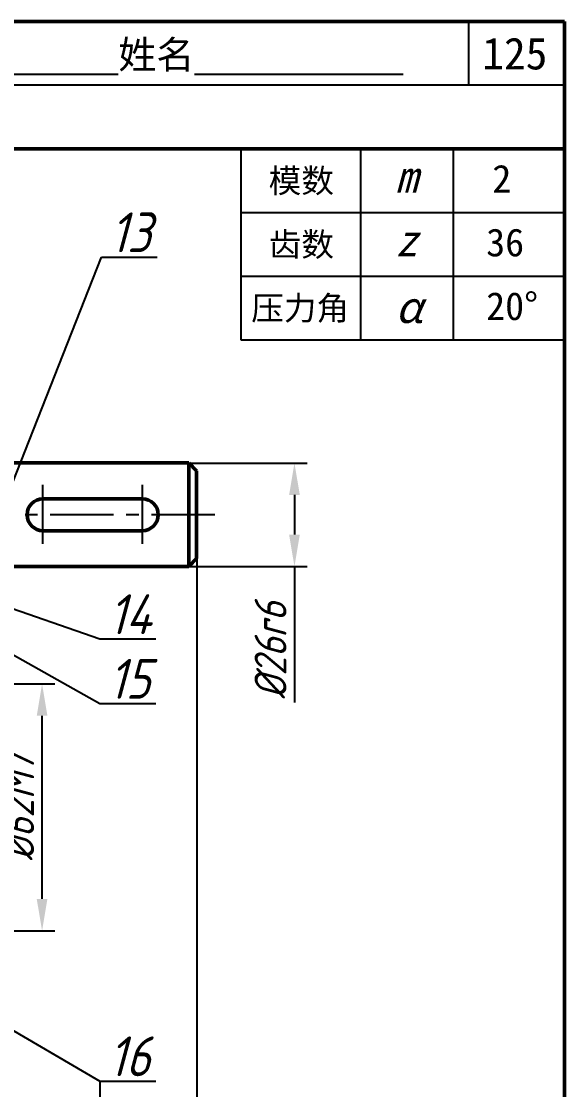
# Model space of a CAD drawing. Header units: millimetres. Extents: x 0 to 322, y 0 to 226.
# Drawn here: x 253.8 to 322, y 91.8 to 226 of the extents above; entities that cross this region are included whole.
import ezdxf

# ---------------------------------------------------------------- set-up
doc = ezdxf.new("R2010")
doc.units = ezdxf.units.MM
doc.header["$LTSCALE"] = 0.25
doc.linetypes.add('CENTER', pattern=[50.8, 31.75, -6.35, 6.35, -6.35])
for name, color, linetype in [('尺寸层', 7, 'Continuous'), ('点画线层', 7, 'CENTER'), ('细实线层', 7, 'Continuous')]:
    doc.layers.add(name, color=color, linetype=linetype)
doc.layers.add('粗实线层', color=7, linetype='Continuous', lineweight=50)
doc.styles.get("Standard").update_dxf_attribs({"font": 'gbeitc.shx', "height": 4, "bigfont": 'gbcbig.shx'})
doc.styles.add('宋体', font='SimSun.ttf', dxfattribs={"height": 3.5})
doc.dimstyles.new('ISO-25', dxfattribs={"dimtxt": 4, "dimasz": 4, "dimexe": 1.6, "dimexo": 0, "dimgap": 1, "dimtad": 1, "dimlfac": 2, "dimdsep": 46, "dimtxsty": 'Standard', "dimcen": 0, "dimclrd": 256, "dimclre": 256, "dimclrt": 256, "dimadec": 0, "dimazin": 2, "dimtfac": 1, "dimtmove": 0, "dimatfit": 3, "dimfxl": 0, "dimlwd": -1, "dimlwe": -1, "dimarcsym": 0})

# ---------------------------------------------------------------- blocks, each defined once
blk = doc.blocks.new('*D7')
at = {"layer": 'Defpoints', "color": 0, "transparency": 16777216}
for p in [(274.83, 170.53), (274.83, 157.53), (288.1, 157.53)]:
    blk.add_point(p, dxfattribs=at)
at = {"layer": '细实线层', "transparency": 16777216}
for p, q in [((274.83, 170.53), (289.7, 170.53)), ((288.1, 166.53), (288.1, 161.53)), ((274.83, 157.53), (289.7, 157.53)), ((288.1, 157.53), (288.1, 140.45))]:
    blk.add_line(p, q, dxfattribs=at)
for points in [[(287.43, 166.53), (288.77, 166.53), (288.1, 170.53)], [(287.43, 161.53), (288.77, 161.53), (288.1, 157.53)]]:
    blk.add_solid(points, dxfattribs=at)
at = {"layer": '细实线层', "transparency": 16777216, "insert": (285.1, 146.99), "char_height": 4, "attachment_point": 5, "rotation": 90}
blk.add_mtext('%%C26r6', dxfattribs=at)
blk = doc.blocks.new('*D11')
at = {"layer": 'Defpoints', "color": 0, "transparency": 16777216}
for p in [(244.33, 142.78), (256.43, 142.78), (244.33, 111.78)]:
    blk.add_point(p, dxfattribs=at)
at = {"layer": '细实线层', "transparency": 16777216}
for p, q in [((244.33, 142.78), (258.03, 142.78)), ((256.43, 115.78), (256.43, 138.78)), ((244.33, 111.78), (258.03, 111.78))]:
    blk.add_line(p, q, dxfattribs=at)
for points in [[(255.76, 138.78), (257.1, 138.78), (256.43, 142.78)], [(255.76, 115.78), (257.1, 115.78), (256.43, 111.78)]]:
    blk.add_solid(points, dxfattribs=at)
at = {"layer": '细实线层', "transparency": 16777216, "insert": (253.43, 127.28), "char_height": 4, "attachment_point": 5, "rotation": 90}
blk.add_mtext('%%C62M7', dxfattribs=at)
blk = doc.blocks.new('*D12')
at = {"layer": 'Defpoints', "color": 0, "transparency": 16777216}
for p in [(275.83, 164.03), (165.1, 127.28), (275.83, 66.37)]:
    blk.add_point(p, dxfattribs=at)
at = {"layer": '细实线层', "transparency": 16777216}
for p, q in [((275.83, 164.03), (275.83, 64.77)), ((165.1, 127.28), (165.1, 64.77)), ((169.1, 66.37), (271.83, 66.37))]:
    blk.add_line(p, q, dxfattribs=at)
for points in [[(169.1, 67.04), (169.1, 65.71), (165.1, 66.37)], [(271.83, 67.04), (271.83, 65.71), (275.83, 66.37)]]:
    blk.add_solid(points, dxfattribs=at)
at = {"layer": '细实线层', "transparency": 16777216, "insert": (219.9, 69.37), "char_height": 4, "attachment_point": 5}
blk.add_mtext('222', dxfattribs=at)

msp = doc.modelspace()

# ---------------------------------------------------------------- linework, layer by layer
at = {"lineweight": 50}
for p, q in [((322, 226), (0, 226)), ((322, 0), (322, 226)), ((322, 210), (0, 210))]:
    msp.add_line(p, q, dxfattribs=at)
for p, q in [((310, 218), (310, 226)), ((322, 218), (0, 218))]:
    msp.add_line(p, q)
at = {"layer": '尺寸层'}
for p, q in [((281.3843, 210), (281.3843, 186)), ((281.3843, 186), (322, 186))]:
    msp.add_line(p, q, dxfattribs=at)
at = {"layer": '点画线层'}
for p, q in [((256.5447, 160.3935), (256.5447, 167.7697)), ((269.0129, 160.3935), (269.0129, 167.7697)), ((278.1023, 164.0319), (217.4771, 164.0319))]:
    msp.add_line(p, q, dxfattribs=at)
at = {"layer": '粗实线层'}
for p, q in [((274.8259, 170.5319), (249.8259, 170.5319)), ((274.8259, 157.5319), (274.8259, 170.5319)), ((274.8259, 170.5319), (275.8259, 169.5319)), ((275.8259, 158.5319), (275.8259, 169.5319)), ((256.5447, 166.0319), (263.9894, 166.0319)), ((263.9894, 166.0319), (269.0129, 166.0319)), ((256.5447, 162.0319), (263.9894, 162.0319)), ((263.9894, 162.0319), (269.0129, 162.0319)), ((274.8259, 157.5319), (275.8259, 158.5319)), ((274.8259, 157.5319), (249.8259, 157.5319))]:
    msp.add_line(p, q, dxfattribs=at)
for centre, start, end in [((256.5447, 164.0319), 90, 270), ((269.0129, 164.0319), 270, 90)]:
    msp.add_arc(centre, 2, start, end, dxfattribs=at)
at = {"layer": '细实线层'}
for p, q in [((296.3843, 210), (296.3843, 186)), ((308, 210), (308, 186)), ((281.3843, 202), (322, 202)), ((252.1616, 166.6139), (263.8925, 196.3959)), ((263.8925, 196.3959), (270.8925, 196.3959)), ((281.3843, 194), (322, 194)), ((246.7587, 154.3156), (263.6988, 148.4335)), ((247.738, 149.2703), (263.6988, 140.314)), ((263.6988, 148.4335), (270.6988, 148.4335)), ((263.6988, 140.314), (270.6988, 140.314)), ((248.3458, 101.8312), (263.6988, 92.9048)), ((263.6988, 92.9048), (263.6988, 85.1241)), ((263.6988, 92.9048), (270.6988, 92.9048))]:
    msp.add_line(p, q, dxfattribs=at)

# ---------------------------------------------------------------- texts
at = {"style": '宋体'}
for s, height, p in [('班级%%U              %%U学号%%U             %%U姓名%%U           ', 3.5, (182.613, 220.072)), ('125', 4, (311.6723, 219.9634))]:
    msp.add_text(s, height=height, dxfattribs=at).set_placement(p)
at = {"layer": '尺寸层', "style": '宋体'}
for s, height, p in [('模数', 3, (284.8635, 204.4871)), ('2', 3.5, (312.9333, 204.4871)), ('齿数', 3, (284.8635, 196.4871)), ('36', 3.5, (312.1561, 196.4871)), ('压力角', 3, (282.6725, 188.4871)), ('20%%D', 3.5, (312.1561, 188.4871))]:
    msp.add_text(s, height=height, dxfattribs=at).set_placement(p)
at = {"layer": '尺寸层', "style": '宋体', "oblique": 15}
for s, p in [('m', (300.7853, 204.4871)), ('z', (300.7853, 196.4871)), ('α', (300.7853, 188.1244))]:
    msp.add_text(s, height=4, dxfattribs=at).set_placement(p)
at = {"layer": '细实线层'}
for s, p in [('13', (264.9765, 197.0019)), ('14', (264.7828, 149.0395)), ('15', (264.7828, 140.92)), ('16', (264.7828, 93.5109))]:
    msp.add_text(s, height=5, dxfattribs=at).set_placement(p)

# ---------------------------------------------------------------- dimensions: what is measured, and where the dimension line sits
dim = msp.add_linear_dim(base=(288.0998, 157.5319), p1=(274.8259, 170.5319), p2=(274.8259, 157.5319), angle=90, text='%%C<>r6', dimstyle='ISO-25', dxfattribs=at)
dim.commit()
dim.dimension.update_dxf_attribs({"geometry": '*D7', "text_midpoint": (288.0998, 146.9902), "dimtype": 160})
dim = msp.add_linear_dim(base=(275.8259, 66.3748), p1=(165.0994, 127.2819), p2=(275.8259, 164.0319), text='222', dimstyle='ISO-25', dxfattribs=at)
dim.commit()
dim.dimension.update_dxf_attribs({"geometry": '*D12', "text_midpoint": (219.8997, 66.3748), "dimtype": 160})
dim = msp.add_linear_dim(base=(256.4312, 142.7819), p1=(244.3259, 111.7819), p2=(244.3259, 142.7819), angle=90, text='%%C<>M7', dimstyle='ISO-25', dxfattribs=at)
dim.commit()
dim.dimension.update_dxf_attribs({"geometry": '*D11', "text_midpoint": (253.4312, 127.2819)})

doc.saveas('drawing.dxf')
